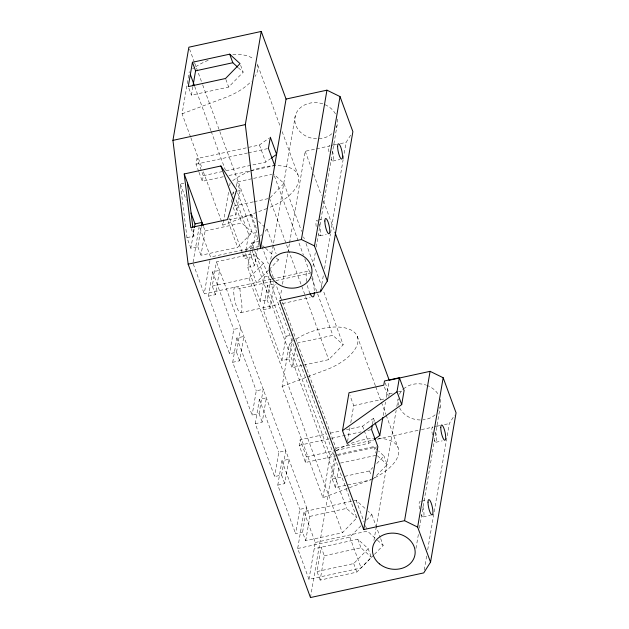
<?xml version="1.0" encoding="UTF-8"?>
<svg xmlns="http://www.w3.org/2000/svg" width="629" height="629" viewBox="0 0 629 629"><rect width="100%" height="100%" fill="white"/><g stroke="black" fill="none" stroke-linecap="round" stroke-linejoin="round"><path stroke-width="0.47" stroke-dasharray="3.15 2.36" d="M190.516 136.823L182.08 113.833L189.282 71.698M240.655 65.345L243.171 72.186L228.673 87.054L191.413 95.168L192.851 86.747M198.67 171.41L196.028 164.2L196.987 158.579L259.431 144.992L268.772 138.317M201.343 226.149L197.828 246.733L190.87 248.251L194.392 227.667M223.264 176.757L202.31 181.317L203.269 175.703L196.987 158.579M193.095 262.128L199.078 227.155M237.613 192.836L252.15 232.439L237.644 247.307L200.965 255.288L205.125 230.961L203.552 226.684M271.248 279.221L204.244 293.892L210.22 258.912M208.458 296.18L212.618 271.854L219.568 270.336L215.409 294.663L208.458 296.18L229.577 353.734L236.528 352.224L240.687 327.898L233.736 329.407L229.577 353.734M215.409 294.663L212.272 286.109L216.431 261.782L253.11 253.794L263.457 263.252L356.879 517.879L342.38 532.747L305.702 540.736L302.557 532.173L306.716 507.847L299.766 509.364L295.606 533.691L302.557 532.173M266.908 208.529L222.91 225.111L228.799 190.634M229.624 185.846L230.112 182.976M231.401 202.357L231.881 199.55M232.683 194.872L233.162 192.065L236.638 191.31M236.174 186.671L236.976 181.993L252.638 178.581M229.876 216.203L235.961 214.882L240.113 190.556L236.976 181.993M252.701 249.532L251.419 257.017L244.461 258.527L245.742 251.042M245.9 250.106L248.62 234.2L235.513 198.481M270.643 279.237L267.128 299.821L260.17 301.33L247.669 267.262L251.828 242.936L258.778 241.418L255.578 232.691L248.62 234.2M232.714 362.296L236.874 337.97L243.832 336.46L239.673 360.787L232.714 362.296L252.111 415.148L259.062 413.63L263.221 389.304L256.27 390.821L252.111 415.148M252.858 248.597L255.578 232.691M247.669 267.262L254.619 265.745L258.778 241.418M260.17 301.33L264.329 277.004L254.863 251.223M270.761 259.345L295.3 115.775M292.391 338.496L288.868 359.08L281.918 360.598L263.252 309.727L267.411 285.401L274.362 283.891L273.442 281.367M263.252 309.727L270.203 308.218L274.362 283.891M255.248 423.71L259.407 399.384L266.366 397.866L262.207 422.193L255.248 423.71L274.645 476.554L281.595 475.044L285.755 450.718L278.796 452.227L274.645 476.554M280.015 298.704L281.831 288.106M282.484 284.253L287.76 253.424M287.925 252.457L289.403 243.785M289.568 242.825L305.214 151.29L315.672 149.01M281.918 360.598L286.069 336.271L267.411 285.401M378.383 438.279A41.679 20.458 -20.1 0 1 398.338 454.924A41.679 20.458 -20.1 0 1 366.927 481.13L322.929 497.704L282.099 386.426L289.301 344.291L291.919 341.972M302.03 365.457L292.013 367.643L295.528 347.059M312.975 266.319L315.278 252.834M316.269 247.048L337.018 125.643M277.782 485.116L281.941 460.79L288.9 459.28L284.74 483.607L277.782 485.116L295.606 533.691M320.884 289.812L323.518 274.393M324.509 268.614L330.437 233.925M330.602 232.966L343.119 159.735M343.285 158.767L346.084 142.39L350.793 134.968M336.9 455.64L305.474 462.48L299.192 445.356L300.151 439.742L326.648 433.971M305.474 462.48L306.433 456.858L300.151 439.742M373.83 554.998L361.14 567.979L308.981 579.333L297.674 548.519L303.972 511.652L356.14 500.299L365.433 508.759M305.702 540.736L309.861 516.409L216.431 261.782M308.981 579.333L315.278 542.465L303.972 511.652M322.929 497.704L330.131 455.569L289.301 344.291M310.467 597.55L335.013 453.989M335.674 450.128L335.996 448.202L275.793 284.119M345.911 485.313L335.406 487.601L332.261 479.046L335.784 458.462M320.145 580.111L317.008 571.549L321.167 547.222L324.305 555.784L320.145 580.111L356.832 572.123L371.33 557.263L368.193 548.7L357.846 539.242L314.209 548.74M335.406 487.601L338.921 467.017M347.538 441.613L349.976 427.39M350.785 422.649L353.702 405.587L349.999 395.499M372.533 423.985L373.492 418.371L362.595 426.147L346.516 429.646M383.195 415.478L385.475 402.143M386.285 397.379L389.052 381.182M388.769 396.333L389.194 393.809L385.16 382.802M373.933 540.508L376.071 527.983M376.236 527.016L396.16 410.43M396.82 406.578L398.141 398.865A21.449 17.989 9.7 0 0 398.959 406.31M415.973 548.449L418.45 533.997M419.433 528.211L440.19 406.806M424.237 570.008L426.706 555.556M427.696 549.77L449.271 423.553L454.492 415.305M270.163 197.655L284.001 183.464L273.662 174.005M212.272 286.109L248.958 278.12L263.457 263.252M303.854 365.064L328.692 359.654L343.19 344.786L323.235 290.401M344.684 476.342L369.522 470.932L372.816 467.551M376.771 463.502L384.02 456.064L378.509 451.024M372.667 479.495L387.165 464.627L384.02 456.064M317.008 571.549L353.695 563.568L368.193 548.7M245.098 251.718L257.788 238.737M260.453 236.009L261.79 234.641M265.131 231.228L267.128 229.176L265.697 227.871M268.426 270.234L256.412 282.531L245.766 253.534M269.094 269.558L278.435 259.989L277.436 257.269M297.674 548.519L349.834 537.166L361.188 525.553M366.526 520.089L371.865 514.624L368.295 511.361M374.491 554.314L383.171 545.437L380.514 538.188M330.131 455.569L332.749 453.25A41.679 20.458 -20.1 0 1 335.697 451.182M225.976 170.758L265.713 162.109L270.384 158.775M335.76 450.474L368.877 443.272L373.547 439.93M182.08 113.833L226.078 97.251A41.679 20.458 -20.1 0 0 251.325 81.275M282.099 386.426L326.097 369.852A41.679 20.458 -20.1 0 0 354.237 332.151A41.679 20.458 -20.1 0 0 293.358 340.934M434.395 426.509L439.765 425.346M435.976 442.234L442.234 440.866M421.634 501.187L426.997 500.016M423.207 516.904L430.362 515.348M196.028 164.2L247.456 153.004M248.408 152.8L267.459 148.648M331.239 145.338L336.601 144.175M316.623 148.806L329.926 145.904M333.732 145.079L336.578 144.458M340.383 143.632L346.084 142.39M203.269 175.703L222.194 171.583M190.87 248.251L186.978 237.636L180.389 184.03L183.872 183.275M228.98 175.515L249.925 170.954M250.885 170.75L273.741 165.773M253.597 178.377L271.752 174.422M332.804 161.063L339.959 159.507M237.51 191.122L240.113 190.556M253.259 201.87L232.816 206.32L235.961 214.882M254.218 201.657L268.544 198.544M228.642 219.804L251.403 214.851L255.689 218.758M205.125 230.961L241.803 222.981L252.15 232.439M186.978 237.636L193.936 236.127L192.977 228.327M318.471 220.016L323.841 218.853M258.912 246.497L210.542 257.025L199.574 227.116M320.043 235.741L326.302 234.381M264.329 277.004L270.415 275.683M272.208 279.017L307.439 271.343L310.608 272.239M239.814 288.444L241.858 305.631A13.083 3.09 77.7 0 1 236.661 306.897A13.083 3.09 77.7 0 1 235.057 287.099L239.814 288.444L275.054 280.77M276.005 280.565L312.196 272.687M240.663 312.652L278.757 304.365M282.563 303.532L310.183 297.525M286.069 336.271L293.028 334.754M297.077 343.112L332.851 335.328L343.19 344.786M389.194 393.809L392.921 392.991M398.511 391.781L404.101 390.562M353.702 405.587L384.72 398.833M330.429 433.153L340.839 430.889M299.192 445.356L330.618 438.515M331.569 438.311L361.093 431.887M367.761 430.433L371.574 429.607M335.996 448.202L373.437 440.056M377.274 439.223L420.471 429.819M421.43 429.607L432.949 427.099M436.793 426.265L439.671 425.636M444.467 424.599L449.271 423.553M306.433 456.858L334.817 450.679M337.38 454.508L373.681 446.606L377.817 450.388M337.852 455.427L376.905 446.928M340.517 463.07L376.826 455.168M332.261 479.046L342.774 476.758M347.821 484.896L370.756 479.911M309.861 516.409L346.54 508.421L356.879 517.879M315.278 542.465L367.446 531.112L376.74 539.58M324.305 555.784L360.991 547.796L371.33 557.263M258.55 221.361L264.982 227.226M262.71 245.664L264.856 247.622M265.572 248.274L273.434 255.437M276.296 258.039L278.435 259.989M377.455 540.225L383.171 545.437M238.344 67.775L243.171 72.186M377.51 455.797L387.165 464.627M305.214 151.29L312.298 170.593M313.651 174.272L321.411 195.422M323.432 200.934L334.565 231.275M384.437 387.016L387.802 396.184M279.779 125.21L257.175 63.592A41.679 20.458 -20.1 0 1 254.981 76.573M282.146 131.65L298.004 174.87M357.193 336.193L375.419 385.852M375.757 386.772L381.15 401.491M381.488 402.411L385.876 414.362M386.214 415.282L398.023 447.471M373.492 418.371L374.813 421.973M284.001 183.464L301.59 231.401M303.618 236.936L304.294 238.776M305.985 243.384L321.883 286.714M274.338 175.853L303.422 255.13M304.774 258.818L310.529 274.488M311.882 278.175L317.291 292.925M317.629 293.845L332.851 335.328M373.681 446.606L376.512 454.311M259.431 144.992L265.713 162.109M362.595 426.147L363.916 429.756M364.254 430.653L368.877 443.272M225.842 79.356L228.673 87.054M269.503 198.332L328.692 359.654M369.522 470.932L371.409 476.067M267.128 229.176L273.45 246.395M273.78 247.299L276.107 253.644M371.865 514.624L380.183 537.276M251.403 214.851L257.057 230.261M356.14 500.299L364.12 522.046M365.449 525.671L366.778 529.296M189.541 49.046L194.275 61.956M194.613 62.876L202.396 84.082M202.735 85.001L257.866 235.262M261.923 246.324L268.347 263.834M270.384 269.369L273.426 277.664M194.683 86.409L210.88 130.549M211.218 131.469L225.386 170.097M233.162 192.065L233.831 193.897M251.828 242.936L254.525 250.303M234.381 202.75L241.803 222.981M253.11 253.794L346.54 508.421M357.846 539.242L360.991 547.796M251.419 257.017L254.619 265.745M267.128 299.821L270.203 308.218M288.868 359.08L292.013 367.643M188.897 88.319L191.413 95.168M349.834 537.166L361.14 567.979M229.679 218.224L242.448 253.031M242.786 253.951L244.461 258.527M228.13 221.369L237.644 247.307M248.958 278.12L342.38 532.747M353.695 563.568L356.832 572.123M190.854 137.743L201.988 168.092M203.34 171.772L222.91 225.111M199.008 172.307L202.31 181.317M180.389 184.03L186.381 200.352M212.618 271.854L233.736 329.407M236.874 337.97L256.27 390.821M259.407 399.384L278.796 452.227M281.941 460.79L299.766 509.364M191.106 228.421L193.936 236.127M197.828 246.733L200.965 255.288M236.528 352.224L239.673 360.787M259.062 413.63L262.207 422.193M281.595 475.044L284.74 483.607M193.268 263.983L204.244 293.892M312.652 276.508L314.241 289.875A13.083 3.09 77.7 0 1 314.343 292.642M440.261 399.297A21.449 17.989 9.7 0 1 438.775 410.328M435.087 414.857A21.449 17.989 9.7 0 1 423.05 419.85M420.274 419.975A21.449 17.989 9.7 0 1 399.596 407.82M399.446 394.273A21.449 17.989 9.7 0 1 402.835 389.571M403.566 388.895A21.449 17.989 9.7 0 1 425.731 384.956M426.619 385.255A21.449 17.989 9.7 0 1 438.68 395.185M337.286 119.078A21.449 17.989 9.7 0 1 335.603 129.165M331.923 133.694A21.449 17.989 9.7 0 1 299.608 131.312A21.449 17.989 9.7 0 1 305.199 104.658A21.449 17.989 9.7 0 1 335.894 114.769M310.097 293.672A13.083 3.09 77.7 0 1 307.235 284.851M306.614 281.525A13.083 3.09 77.7 0 1 307.439 271.343M251.152 170.742A41.679 20.458 -20.1 0 1 297.808 174.43A41.679 20.458 -20.1 0 1 268.74 207.806M232.722 180.649A41.679 20.458 -20.1 0 1 250.24 171.096M192.608 68.852A41.679 20.458 -20.1 0 1 194.841 67.303M195.619 66.8A41.679 20.458 -20.1 0 1 210.322 59.464M232.809 54.471A41.679 20.458 -20.1 0 1 253.809 59.205M336.468 450.679A41.679 20.458 -20.1 0 1 373.665 438.35M332.434 150.991A7.847 1.856 77.7 0 1 333.48 159.821A7.847 1.856 77.7 0 1 331.043 159.129M328.951 151.841A7.847 1.856 77.7 0 1 329.973 145.881M319.084 223.861A7.847 1.856 77.7 0 1 320.79 233.886A7.847 1.856 77.7 0 1 318.274 233.799M316.19 226.511A7.847 1.856 77.7 0 1 317.81 221.211M435.598 432.162A7.847 1.856 77.7 0 1 436.652 440.984A7.847 1.856 77.7 0 1 434.207 440.3M432.485 435.009A7.847 1.856 77.7 0 1 433.129 427.052M422.83 506.832A7.847 1.856 77.7 0 1 423.883 515.662A7.847 1.856 77.7 0 1 421.446 514.97M419.582 509.01A7.847 1.856 77.7 0 1 420.369 501.722"/><path stroke-width="0.94" d="M334.903 232.195L389.217 380.231L430.094 371.338L443.17 377.738L456.064 412.828L430.535 562.177L423.742 572.901L310.467 597.55L188.15 264.172L172.936 140.369L188.865 47.206L261.247 31.45L286.053 99.067L260.524 248.416L245.318 124.613L261.247 31.45M192.427 62.279L188.268 86.605L225.528 78.499L240.026 63.631L229.687 54.173L192.427 62.279L195.572 70.841L193.009 85.811M194.392 227.667L195.029 223.924L191.035 213.042M201.5 225.213L201.98 222.407L195.029 223.924M188.15 264.172L301.417 239.515L326.946 90.167L340.022 96.567L352.885 131.665L327.355 281.014L320.554 291.738L279.685 300.638L363.688 529.579L404.565 520.686L417.64 527.086L430.535 562.177M327.355 281.014L314.492 245.915L340.022 96.567M320.554 291.738L320.884 289.812M342.506 430.668L348.993 392.748L383.769 385.176L384.484 380.962L399.391 377.722L404.101 390.562L401.703 404.604L347.216 443.508L342.506 430.668L396.993 391.765L399.391 377.722M372.376 424.921L371.574 429.607L377.856 446.724L363.688 529.579M374.326 439.38L379.774 435.488L382.872 417.389M404.565 520.686L430.094 371.338M417.64 527.086L443.17 377.738M271.162 158.217L276.611 154.325L270.328 137.208L268.41 148.444L274.692 165.561M195.572 70.841L232.832 62.727L237.652 67.146M286.053 99.067L326.946 90.167M172.936 140.369L245.318 124.613M184.203 173.958L220.889 165.97L236.606 190.068L227.478 219.576L190.791 227.564L184.203 173.958L203.238 225.827M301.417 239.515L314.492 245.915M396.993 391.765L401.703 404.604M375.143 422.877L379.774 435.488M229.687 54.173L232.832 62.727M190.351 74.442L194.345 85.489M220.889 165.97L233.713 200.91M187.348 182.512L192.859 227.352M314.343 292.642A13.083 3.09 77.7 0 1 310.097 293.672M379.381 563.836A21.449 17.989 9.7 0 0 414.66 556.154A21.449 17.989 9.7 0 0 387.362 533.675A21.449 17.989 9.7 0 0 379.381 563.836M276.21 282.673A21.449 17.989 9.7 0 0 311.489 274.991A21.449 17.989 9.7 0 0 284.19 252.512A21.449 17.989 9.7 0 0 276.21 282.673M337.608 146.345A7.847 1.856 77.7 0 0 341.225 158.972A7.847 1.856 77.7 0 0 341.374 149.049A7.847 1.856 77.7 0 0 337.608 146.345M324.847 221.015A7.847 1.856 77.7 0 0 328.464 233.65A7.847 1.856 77.7 0 0 328.613 223.72A7.847 1.856 77.7 0 0 324.847 221.015M440.772 427.508A7.847 1.856 77.7 0 0 444.389 440.135A7.847 1.856 77.7 0 0 444.538 430.212A7.847 1.856 77.7 0 0 440.772 427.508M428.003 502.186A7.847 1.856 77.7 0 0 431.628 514.813A7.847 1.856 77.7 0 0 431.777 504.883A7.847 1.856 77.7 0 0 428.003 502.186"/></g></svg>
